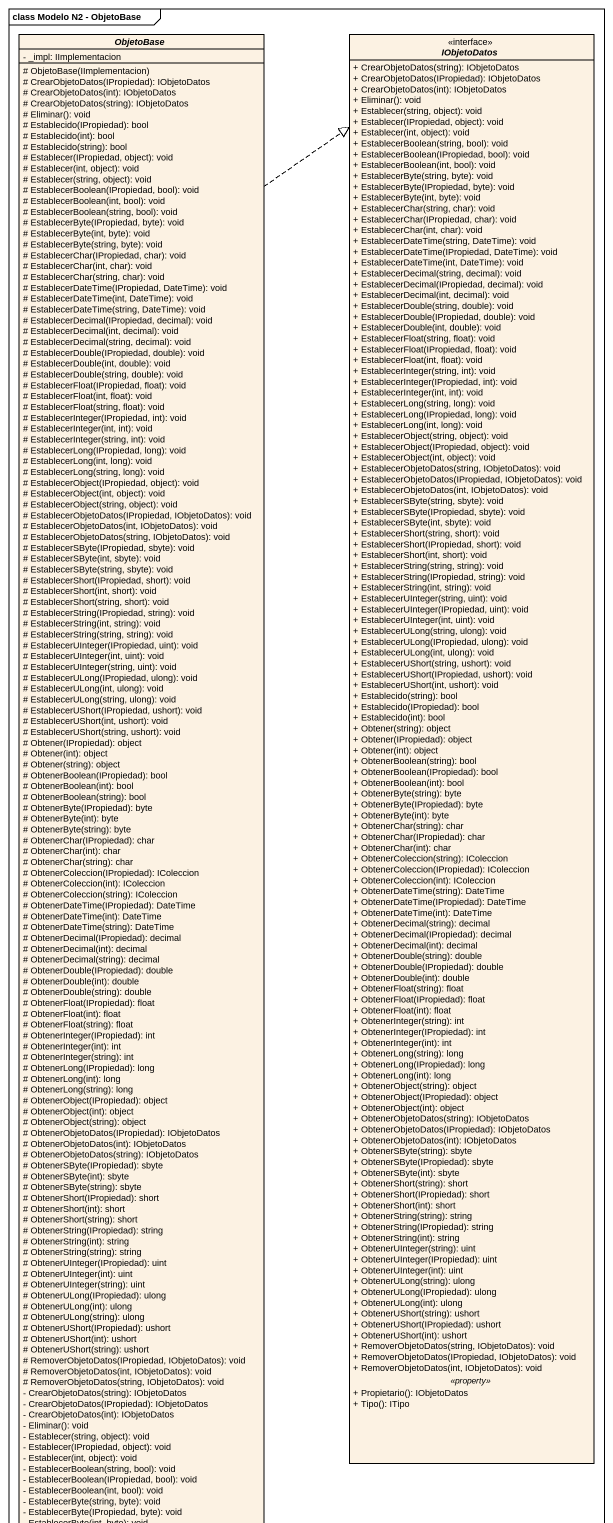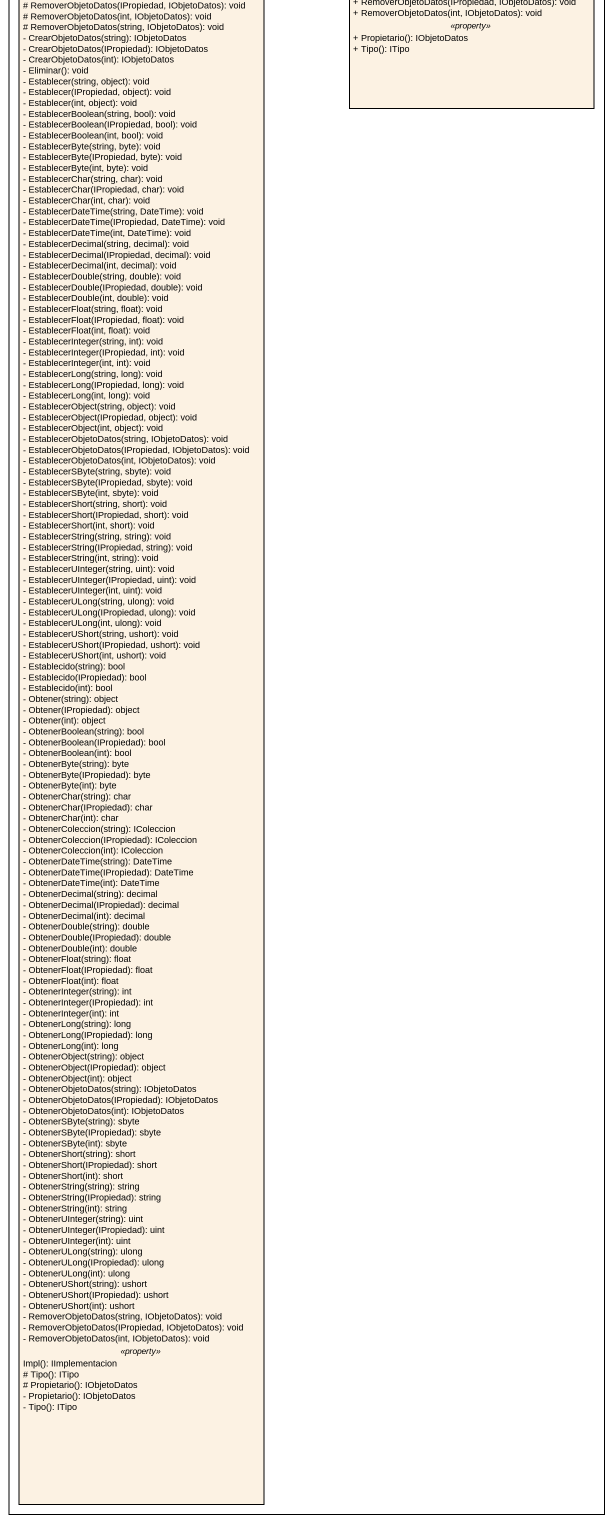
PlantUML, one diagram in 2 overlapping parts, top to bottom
@startuml
mainframe class Modelo N2 - ObjetoBase
hide circle
hide empty members
skinparam classAttributeIconSize 0
abstract class ObjetoBase {
  - _impl: IImplementacion
  --
  # ObjetoBase(IImplementacion)
  # CrearObjetoDatos(IPropiedad): IObjetoDatos
  # CrearObjetoDatos(int): IObjetoDatos
  # CrearObjetoDatos(string): IObjetoDatos
  # Eliminar(): void
  # Establecido(IPropiedad): bool
  # Establecido(int): bool
  # Establecido(string): bool
  # Establecer(IPropiedad, object): void
  # Establecer(int, object): void
  # Establecer(string, object): void
  # EstablecerBoolean(IPropiedad, bool): void
  # EstablecerBoolean(int, bool): void
  # EstablecerBoolean(string, bool): void
  # EstablecerByte(IPropiedad, byte): void
  # EstablecerByte(int, byte): void
  # EstablecerByte(string, byte): void
  # EstablecerChar(IPropiedad, char): void
  # EstablecerChar(int, char): void
  # EstablecerChar(string, char): void
  # EstablecerDateTime(IPropiedad, DateTime): void
  # EstablecerDateTime(int, DateTime): void
  # EstablecerDateTime(string, DateTime): void
  # EstablecerDecimal(IPropiedad, decimal): void
  # EstablecerDecimal(int, decimal): void
  # EstablecerDecimal(string, decimal): void
  # EstablecerDouble(IPropiedad, double): void
  # EstablecerDouble(int, double): void
  # EstablecerDouble(string, double): void
  # EstablecerFloat(IPropiedad, float): void
  # EstablecerFloat(int, float): void
  # EstablecerFloat(string, float): void
  # EstablecerInteger(IPropiedad, int): void
  # EstablecerInteger(int, int): void
  # EstablecerInteger(string, int): void
  # EstablecerLong(IPropiedad, long): void
  # EstablecerLong(int, long): void
  # EstablecerLong(string, long): void
  # EstablecerObject(IPropiedad, object): void
  # EstablecerObject(int, object): void
  # EstablecerObject(string, object): void
  # EstablecerObjetoDatos(IPropiedad, IObjetoDatos): void
  # EstablecerObjetoDatos(int, IObjetoDatos): void
  # EstablecerObjetoDatos(string, IObjetoDatos): void
  # EstablecerSByte(IPropiedad, sbyte): void
  # EstablecerSByte(int, sbyte): void
  # EstablecerSByte(string, sbyte): void
  # EstablecerShort(IPropiedad, short): void
  # EstablecerShort(int, short): void
  # EstablecerShort(string, short): void
  # EstablecerString(IPropiedad, string): void
  # EstablecerString(int, string): void
  # EstablecerString(string, string): void
  # EstablecerUInteger(IPropiedad, uint): void
  # EstablecerUInteger(int, uint): void
  # EstablecerUInteger(string, uint): void
  # EstablecerULong(IPropiedad, ulong): void
  # EstablecerULong(int, ulong): void
  # EstablecerULong(string, ulong): void
  # EstablecerUShort(IPropiedad, ushort): void
  # EstablecerUShort(int, ushort): void
  # EstablecerUShort(string, ushort): void
  # Obtener(IPropiedad): object
  # Obtener(int): object
  # Obtener(string): object
  # ObtenerBoolean(IPropiedad): bool
  # ObtenerBoolean(int): bool
  # ObtenerBoolean(string): bool
  # ObtenerByte(IPropiedad): byte
  # ObtenerByte(int): byte
  # ObtenerByte(string): byte
  # ObtenerChar(IPropiedad): char
  # ObtenerChar(int): char
  # ObtenerChar(string): char
  # ObtenerColeccion(IPropiedad): IColeccion
  # ObtenerColeccion(int): IColeccion
  # ObtenerColeccion(string): IColeccion
  # ObtenerDateTime(IPropiedad): DateTime
  # ObtenerDateTime(int): DateTime
  # ObtenerDateTime(string): DateTime
  # ObtenerDecimal(IPropiedad): decimal
  # ObtenerDecimal(int): decimal
  # ObtenerDecimal(string): decimal
  # ObtenerDouble(IPropiedad): double
  # ObtenerDouble(int): double
  # ObtenerDouble(string): double
  # ObtenerFloat(IPropiedad): float
  # ObtenerFloat(int): float
  # ObtenerFloat(string): float
  # ObtenerInteger(IPropiedad): int
  # ObtenerInteger(int): int
  # ObtenerInteger(string): int
  # ObtenerLong(IPropiedad): long
  # ObtenerLong(int): long
  # ObtenerLong(string): long
  # ObtenerObject(IPropiedad): object
  # ObtenerObject(int): object
  # ObtenerObject(string): object
  # ObtenerObjetoDatos(IPropiedad): IObjetoDatos
  # ObtenerObjetoDatos(int): IObjetoDatos
  # ObtenerObjetoDatos(string): IObjetoDatos
  # ObtenerSByte(IPropiedad): sbyte
  # ObtenerSByte(int): sbyte
  # ObtenerSByte(string): sbyte
  # ObtenerShort(IPropiedad): short
  # ObtenerShort(int): short
  # ObtenerShort(string): short
  # ObtenerString(IPropiedad): string
  # ObtenerString(int): string
  # ObtenerString(string): string
  # ObtenerUInteger(IPropiedad): uint
  # ObtenerUInteger(int): uint
  # ObtenerUInteger(string): uint
  # ObtenerULong(IPropiedad): ulong
  # ObtenerULong(int): ulong
  # ObtenerULong(string): ulong
  # ObtenerUShort(IPropiedad): ushort
  # ObtenerUShort(int): ushort
  # ObtenerUShort(string): ushort
  # RemoverObjetoDatos(IPropiedad, IObjetoDatos): void
  # RemoverObjetoDatos(int, IObjetoDatos): void
  # RemoverObjetoDatos(string, IObjetoDatos): void
  - CrearObjetoDatos(string): IObjetoDatos
  - CrearObjetoDatos(IPropiedad): IObjetoDatos
  - CrearObjetoDatos(int): IObjetoDatos
  - Eliminar(): void
  - Establecer(string, object): void
  - Establecer(IPropiedad, object): void
  - Establecer(int, object): void
  - EstablecerBoolean(string, bool): void
  - EstablecerBoolean(IPropiedad, bool): void
  - EstablecerBoolean(int, bool): void
  - EstablecerByte(string, byte): void
  - EstablecerByte(IPropiedad, byte): void
  - EstablecerByte(int, byte): void
  - EstablecerChar(string, char): void
  - EstablecerChar(IPropiedad, char): void
  - EstablecerChar(int, char): void
  - EstablecerDateTime(string, DateTime): void
  - EstablecerDateTime(IPropiedad, DateTime): void
  - EstablecerDateTime(int, DateTime): void
  - EstablecerDecimal(string, decimal): void
  - EstablecerDecimal(IPropiedad, decimal): void
  - EstablecerDecimal(int, decimal): void
  - EstablecerDouble(string, double): void
  - EstablecerDouble(IPropiedad, double): void
  - EstablecerDouble(int, double): void
  - EstablecerFloat(string, float): void
  - EstablecerFloat(IPropiedad, float): void
  - EstablecerFloat(int, float): void
  - EstablecerInteger(string, int): void
  - EstablecerInteger(IPropiedad, int): void
  - EstablecerInteger(int, int): void
  - EstablecerLong(string, long): void
  - EstablecerLong(IPropiedad, long): void
  - EstablecerLong(int, long): void
  - EstablecerObject(string, object): void
  - EstablecerObject(IPropiedad, object): void
  - EstablecerObject(int, object): void
  - EstablecerObjetoDatos(string, IObjetoDatos): void
  - EstablecerObjetoDatos(IPropiedad, IObjetoDatos): void
  - EstablecerObjetoDatos(int, IObjetoDatos): void
  - EstablecerSByte(string, sbyte): void
  - EstablecerSByte(IPropiedad, sbyte): void
  - EstablecerSByte(int, sbyte): void
  - EstablecerShort(string, short): void
  - EstablecerShort(IPropiedad, short): void
  - EstablecerShort(int, short): void
  - EstablecerString(string, string): void
  - EstablecerString(IPropiedad, string): void
  - EstablecerString(int, string): void
  - EstablecerUInteger(string, uint): void
  - EstablecerUInteger(IPropiedad, uint): void
  - EstablecerUInteger(int, uint): void
  - EstablecerULong(string, ulong): void
  - EstablecerULong(IPropiedad, ulong): void
  - EstablecerULong(int, ulong): void
  - EstablecerUShort(string, ushort): void
  - EstablecerUShort(IPropiedad, ushort): void
  - EstablecerUShort(int, ushort): void
  - Establecido(string): bool
  - Establecido(IPropiedad): bool
  - Establecido(int): bool
  - Obtener(string): object
  - Obtener(IPropiedad): object
  - Obtener(int): object
  - ObtenerBoolean(string): bool
  - ObtenerBoolean(IPropiedad): bool
  - ObtenerBoolean(int): bool
  - ObtenerByte(string): byte
  - ObtenerByte(IPropiedad): byte
  - ObtenerByte(int): byte
  - ObtenerChar(string): char
  - ObtenerChar(IPropiedad): char
  - ObtenerChar(int): char
  - ObtenerColeccion(string): IColeccion
  - ObtenerColeccion(IPropiedad): IColeccion
  - ObtenerColeccion(int): IColeccion
  - ObtenerDateTime(string): DateTime
  - ObtenerDateTime(IPropiedad): DateTime
  - ObtenerDateTime(int): DateTime
  - ObtenerDecimal(string): decimal
  - ObtenerDecimal(IPropiedad): decimal
  - ObtenerDecimal(int): decimal
  - ObtenerDouble(string): double
  - ObtenerDouble(IPropiedad): double
  - ObtenerDouble(int): double
  - ObtenerFloat(string): float
  - ObtenerFloat(IPropiedad): float
  - ObtenerFloat(int): float
  - ObtenerInteger(string): int
  - ObtenerInteger(IPropiedad): int
  - ObtenerInteger(int): int
  - ObtenerLong(string): long
  - ObtenerLong(IPropiedad): long
  - ObtenerLong(int): long
  - ObtenerObject(string): object
  - ObtenerObject(IPropiedad): object
  - ObtenerObject(int): object
  - ObtenerObjetoDatos(string): IObjetoDatos
  - ObtenerObjetoDatos(IPropiedad): IObjetoDatos
  - ObtenerObjetoDatos(int): IObjetoDatos
  - ObtenerSByte(string): sbyte
  - ObtenerSByte(IPropiedad): sbyte
  - ObtenerSByte(int): sbyte
  - ObtenerShort(string): short
  - ObtenerShort(IPropiedad): short
  - ObtenerShort(int): short
  - ObtenerString(string): string
  - ObtenerString(IPropiedad): string
  - ObtenerString(int): string
  - ObtenerUInteger(string): uint
  - ObtenerUInteger(IPropiedad): uint
  - ObtenerUInteger(int): uint
  - ObtenerULong(string): ulong
  - ObtenerULong(IPropiedad): ulong
  - ObtenerULong(int): ulong
  - ObtenerUShort(string): ushort
  - ObtenerUShort(IPropiedad): ushort
  - ObtenerUShort(int): ushort
  - RemoverObjetoDatos(string, IObjetoDatos): void
  - RemoverObjetoDatos(IPropiedad, IObjetoDatos): void
  - RemoverObjetoDatos(int, IObjetoDatos): void
  .. <<property>> ..
  Impl(): IImplementacion
  # Tipo(): ITipo
  # Propietario(): IObjetoDatos
  - Propietario(): IObjetoDatos
  - Tipo(): ITipo
}
interface IObjetoDatos {
  + CrearObjetoDatos(string): IObjetoDatos
  + CrearObjetoDatos(IPropiedad): IObjetoDatos
  + CrearObjetoDatos(int): IObjetoDatos
  + Eliminar(): void
  + Establecer(string, object): void
  + Establecer(IPropiedad, object): void
  + Establecer(int, object): void
  + EstablecerBoolean(string, bool): void
  + EstablecerBoolean(IPropiedad, bool): void
  + EstablecerBoolean(int, bool): void
  + EstablecerByte(string, byte): void
  + EstablecerByte(IPropiedad, byte): void
  + EstablecerByte(int, byte): void
  + EstablecerChar(string, char): void
  + EstablecerChar(IPropiedad, char): void
  + EstablecerChar(int, char): void
  + EstablecerDateTime(string, DateTime): void
  + EstablecerDateTime(IPropiedad, DateTime): void
  + EstablecerDateTime(int, DateTime): void
  + EstablecerDecimal(string, decimal): void
  + EstablecerDecimal(IPropiedad, decimal): void
  + EstablecerDecimal(int, decimal): void
  + EstablecerDouble(string, double): void
  + EstablecerDouble(IPropiedad, double): void
  + EstablecerDouble(int, double): void
  + EstablecerFloat(string, float): void
  + EstablecerFloat(IPropiedad, float): void
  + EstablecerFloat(int, float): void
  + EstablecerInteger(string, int): void
  + EstablecerInteger(IPropiedad, int): void
  + EstablecerInteger(int, int): void
  + EstablecerLong(string, long): void
  + EstablecerLong(IPropiedad, long): void
  + EstablecerLong(int, long): void
  + EstablecerObject(string, object): void
  + EstablecerObject(IPropiedad, object): void
  + EstablecerObject(int, object): void
  + EstablecerObjetoDatos(string, IObjetoDatos): void
  + EstablecerObjetoDatos(IPropiedad, IObjetoDatos): void
  + EstablecerObjetoDatos(int, IObjetoDatos): void
  + EstablecerSByte(string, sbyte): void
  + EstablecerSByte(IPropiedad, sbyte): void
  + EstablecerSByte(int, sbyte): void
  + EstablecerShort(string, short): void
  + EstablecerShort(IPropiedad, short): void
  + EstablecerShort(int, short): void
  + EstablecerString(string, string): void
  + EstablecerString(IPropiedad, string): void
  + EstablecerString(int, string): void
  + EstablecerUInteger(string, uint): void
  + EstablecerUInteger(IPropiedad, uint): void
  + EstablecerUInteger(int, uint): void
  + EstablecerULong(string, ulong): void
  + EstablecerULong(IPropiedad, ulong): void
  + EstablecerULong(int, ulong): void
  + EstablecerUShort(string, ushort): void
  + EstablecerUShort(IPropiedad, ushort): void
  + EstablecerUShort(int, ushort): void
  + Establecido(string): bool
  + Establecido(IPropiedad): bool
  + Establecido(int): bool
  + Obtener(string): object
  + Obtener(IPropiedad): object
  + Obtener(int): object
  + ObtenerBoolean(string): bool
  + ObtenerBoolean(IPropiedad): bool
  + ObtenerBoolean(int): bool
  + ObtenerByte(string): byte
  + ObtenerByte(IPropiedad): byte
  + ObtenerByte(int): byte
  + ObtenerChar(string): char
  + ObtenerChar(IPropiedad): char
  + ObtenerChar(int): char
  + ObtenerColeccion(string): IColeccion
  + ObtenerColeccion(IPropiedad): IColeccion
  + ObtenerColeccion(int): IColeccion
  + ObtenerDateTime(string): DateTime
  + ObtenerDateTime(IPropiedad): DateTime
  + ObtenerDateTime(int): DateTime
  + ObtenerDecimal(string): decimal
  + ObtenerDecimal(IPropiedad): decimal
  + ObtenerDecimal(int): decimal
  + ObtenerDouble(string): double
  + ObtenerDouble(IPropiedad): double
  + ObtenerDouble(int): double
  + ObtenerFloat(string): float
  + ObtenerFloat(IPropiedad): float
  + ObtenerFloat(int): float
  + ObtenerInteger(string): int
  + ObtenerInteger(IPropiedad): int
  + ObtenerInteger(int): int
  + ObtenerLong(string): long
  + ObtenerLong(IPropiedad): long
  + ObtenerLong(int): long
  + ObtenerObject(string): object
  + ObtenerObject(IPropiedad): object
  + ObtenerObject(int): object
  + ObtenerObjetoDatos(string): IObjetoDatos
  + ObtenerObjetoDatos(IPropiedad): IObjetoDatos
  + ObtenerObjetoDatos(int): IObjetoDatos
  + ObtenerSByte(string): sbyte
  + ObtenerSByte(IPropiedad): sbyte
  + ObtenerSByte(int): sbyte
  + ObtenerShort(string): short
  + ObtenerShort(IPropiedad): short
  + ObtenerShort(int): short
  + ObtenerString(string): string
  + ObtenerString(IPropiedad): string
  + ObtenerString(int): string
  + ObtenerUInteger(string): uint
  + ObtenerUInteger(IPropiedad): uint
  + ObtenerUInteger(int): uint
  + ObtenerULong(string): ulong
  + ObtenerULong(IPropiedad): ulong
  + ObtenerULong(int): ulong
  + ObtenerUShort(string): ushort
  + ObtenerUShort(IPropiedad): ushort
  + ObtenerUShort(int): ushort
  + RemoverObjetoDatos(string, IObjetoDatos): void
  + RemoverObjetoDatos(IPropiedad, IObjetoDatos): void
  + RemoverObjetoDatos(int, IObjetoDatos): void
  .. <<property>> ..
  + Propietario(): IObjetoDatos
  + Tipo(): ITipo
}
ObjetoBase .up.|> IObjetoDatos
@enduml
